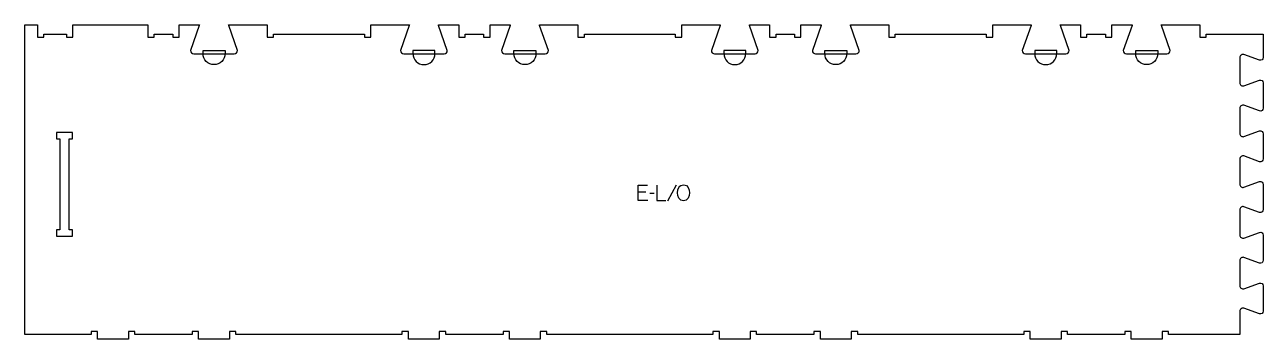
# Model space of a CAD drawing. Header units: millimetres. Extents: x -1181 to 1209, y -298 to 310.
import ezdxf

# ---------------------------------------------------------------- set-up
doc = ezdxf.new("R2010")
doc.units = ezdxf.units.MM
for name, color, linetype, true_color in [('1_ANYTOOL_1MMDEEP_LABELS_S', 2, 'Continuous', 0xffff00), ('3_ANYTOOL_CUTTHROUGH_INSID', 4, 'Continuous', 0x00ffff), ('4_ANYTOOL_CUTTHROUGH_OUTSI', 5, 'Continuous', 0x0000ff), ('5_ANYTOOL_HALF_MILL_9MM_IN', 3, 'Continuous', 0x00ff00)]:
    doc.layers.add(name, color=color, linetype=linetype, true_color=true_color)

msp = doc.modelspace()

# ---------------------------------------------------------------- linework, layer by layer
at = {"layer": '1_ANYTOOL_1MMDEEP_LABELS_S'}
for p, q in [((17.7, -13.9), (3, -13.9)), ((34.2, -16.1), (25.4, -16.2)), ((76.5, -0.5), (59.4, -31.2))]:
    msp.add_line(p, q, dxfattribs=at)
for points in [[(21.9, -30), (3, -30), (3, 0), (20.8, 0)], [(39.3, 0), (39.3, -30), (56.4, -30)]]:
    msp.add_lwpolyline(points, dxfattribs=at)
msp.add_lwpolyline([(90.9, 0.3), (93.7, 0), (96, -1.2), (99.4, -4.9), (101.4, -9.9), (102, -15.2), (101.4, -20.3), (99.3, -25.4), (97.7, -27.6), (95.7, -29.2), (93.3, -30.1), (90.6, -30.5), (87.7, -30.1), (85.2, -29.2), (83.2, -27.6), (81.6, -25.3), (79.5, -20.1), (78.9, -14.9), (79.6, -9.5), (81.7, -4.5), (83.4, -2.4), (85.5, -0.9), (88, 0)], close=True, dxfattribs=at)
at = {"layer": '3_ANYTOOL_CUTTHROUGH_INSID'}
msp.add_lwpolyline([(-1113.3, 89.1), (-1113.3, -86.4), (-1119.3, -86.4), (-1119.3, -98.9), (-1088.8, -98.9), (-1088.8, -86.4), (-1094.8, -86.4), (-1094.8, 89.1), (-1088.8, 89.1), (-1088.8, 101.6), (-1119.3, 101.6), (-1119.3, 89.1)], close=True, dxfattribs=at)
at = {"layer": '4_ANYTOOL_CUTTHROUGH_OUTSI'}
msp.add_lwpolyline([(687.2, 285.9), (687.2, 309.6), (761.4, 309.6), (761.2, 308.2), (744.3, 259.9, 0.419618), (750.5, 253.6), (828.5, 253.6, 0.419618), (834.7, 259.9), (817.8, 308.2), (817.6, 309.6), (856.7, 309.6), (856.7, 285.9, 0.414214), (857, 285.6), (869, 285.6, 0.414214), (869.2, 285.9), (869.2, 291.6), (904.7, 291.6), (904.7, 285.9, 0.414214), (905, 285.6), (917, 285.6, 0.414214), (917.2, 285.9), (917.2, 309.6), (956.3, 309.6), (956.1, 308.2), (939.2, 259.9, 0.419618), (945.4, 253.6), (1023.4, 253.6, 0.419618), (1029.7, 259.9), (1012.8, 308.2), (1012.5, 309.6), (1086.7, 309.6), (1086.7, 285.9, 0.414214), (1087, 285.6), (1099, 285.6, 0.414214), (1099.2, 285.9), (1099.2, 291.6), (1209.3, 291.6), (1209.3, 246.6, -0.501977), (1201.9, 241.1), (1172.2, 252.1, 0.503225), (1164.1, 246.1), (1164.1, 197.6, 0.503222), (1172.2, 191.6), (1201.9, 202.6, -0.501976), (1209.3, 197.1), (1209.3, 148.6, -0.501976), (1201.9, 143.1), (1172.2, 154.1, 0.503225), (1164.1, 148.1), (1164.1, 99.6, 0.503222), (1172.2, 93.6), (1201.9, 104.6, -0.501976), (1209.3, 99.1), (1209.3, 50.6, -0.501976), (1201.9, 45.1), (1172.2, 56.1, 0.503225), (1164.1, 50.1), (1164.1, 1.6, 0.503222), (1172.2, -4.4), (1201.9, 6.6, -0.501976), (1209.3, 1.1), (1209.3, -47.4, -0.501976), (1201.9, -52.9), (1172.2, -41.9, 0.503225), (1164.1, -47.9), (1164.1, -96.4, 0.503222), (1172.2, -102.4), (1201.9, -91.4, -0.501976), (1209.3, -96.9), (1209.3, -145.4, -0.501976), (1201.9, -150.9), (1172.2, -139.9, 0.503225), (1164.1, -145.9), (1164.1, -194.4, 0.503222), (1172.2, -200.4), (1201.9, -189.4, -0.501976), (1209.3, -194.9), (1209.3, -243.4, -0.501976), (1201.9, -248.9), (1172.2, -237.9, 0.503225), (1164.1, -243.9), (1164.1, -288.9), (1026.7, -288.9), (1026.7, -283.1, 0.414214), (1026.5, -282.9), (1014.5, -282.9, 0.414214), (1014.2, -283.1), (1014.2, -297.9), (954.7, -297.9), (954.7, -283.1, 0.414214), (954.5, -282.9), (942.5, -282.9, 0.414214), (942.2, -283.1), (942.2, -288.9), (831.7, -288.9), (831.7, -283.1, 0.414214), (831.5, -282.9), (819.5, -282.9, 0.414214), (819.2, -283.1), (819.2, -297.9), (759.7, -297.9), (759.7, -283.1, 0.414214), (759.5, -282.9), (747.5, -282.9, 0.414214), (747.2, -283.1), (747.2, -288.9), (426.7, -288.9), (426.7, -283.1, 0.414214), (426.5, -282.9), (414.5, -282.9, 0.414214), (414.2, -283.1), (414.2, -297.9), (354.7, -297.9), (354.7, -283.1, 0.414214), (354.5, -282.9), (342.5, -282.9, 0.414214), (342.2, -283.1), (342.2, -288.9), (231.7, -288.9), (231.7, -283.1, 0.414214), (231.5, -282.9), (219.5, -282.9, 0.414214), (219.2, -283.1), (219.2, -297.9), (159.7, -297.9), (159.7, -283.1, 0.414214), (159.5, -282.9), (147.5, -282.9, 0.414214), (147.2, -283.1), (147.2, -288.9), (-173.3, -288.9), (-173.3, -283.1, 0.414214), (-173.5, -282.9), (-185.5, -282.9, 0.414214), (-185.8, -283.1), (-185.8, -297.9), (-245.3, -297.9), (-245.3, -283.1, 0.414214), (-245.5, -282.9), (-257.5, -282.9, 0.414214), (-257.8, -283.1), (-257.8, -288.9), (-368.3, -288.9), (-368.3, -283.1, 0.414214), (-368.5, -282.9), (-380.5, -282.9, 0.414214), (-380.8, -283.1), (-380.8, -297.9), (-440.3, -297.9), (-440.3, -283.1, 0.414214), (-440.5, -282.9), (-452.5, -282.9, 0.414214), (-452.8, -283.1), (-452.8, -288.9), (-773.3, -288.9), (-773.3, -283.1, 0.414214), (-773.5, -282.9), (-785.5, -282.9, 0.414214), (-785.8, -283.1), (-785.8, -297.9), (-845.3, -297.9), (-845.3, -283.1, 0.414214), (-845.5, -282.9), (-857.5, -282.9, 0.414214), (-857.8, -283.1), (-857.8, -288.9), (-968.3, -288.9), (-968.3, -283.1, 0.414214), (-968.5, -282.9), (-980.5, -282.9, 0.414214), (-980.8, -283.1), (-980.8, -297.9), (-1040.3, -297.9), (-1040.3, -283.1, 0.414214), (-1040.5, -282.9), (-1052.5, -282.9, 0.414214), (-1052.8, -283.1), (-1052.8, -288.9), (-1180.8, -288.9), (-1180.8, 309.6), (-1156.3, 309.6), (-1156.3, 285.9, 0.414214), (-1156, 285.6), (-1144, 285.6, 0.414214), (-1143.8, 285.9), (-1143.8, 291.6), (-1100.3, 291.6), (-1100.3, 285.9, 0.414214), (-1100, 285.6), (-1088, 285.6, 0.414214), (-1087.8, 285.9), (-1087.8, 309.6), (-943.3, 309.6), (-943.3, 285.9, 0.414214), (-943, 285.6), (-931, 285.6, 0.414214), (-930.8, 285.9), (-930.8, 291.6), (-895.3, 291.6), (-895.3, 285.9, 0.414214), (-895, 285.6), (-883, 285.6, 0.414214), (-882.8, 285.9), (-882.8, 309.6), (-843.7, 309.6), (-843.9, 308.2), (-860.8, 259.9, 0.419618), (-854.6, 253.6), (-776.6, 253.6, 0.419618), (-770.3, 259.9), (-787.2, 308.2), (-787.5, 309.6), (-713.3, 309.6), (-713.3, 285.9, 0.414214), (-713, 285.6), (-701, 285.6, 0.414214), (-700.8, 285.9), (-700.8, 291.6), (-525.3, 291.6), (-525.3, 285.9, 0.414214), (-525, 285.6), (-513, 285.6, 0.414214), (-512.8, 285.9), (-512.8, 309.6), (-438.6, 309.6), (-438.8, 308.2), (-455.7, 259.9, 0.419618), (-449.5, 253.6), (-371.5, 253.6, 0.419618), (-365.3, 259.9), (-382.2, 308.2), (-382.4, 309.6), (-343.3, 309.6), (-343.3, 285.9, 0.414214), (-343, 285.6), (-331, 285.6, 0.414214), (-330.8, 285.9), (-330.8, 291.6), (-295.3, 291.6), (-295.3, 285.9, 0.414214), (-295, 285.6), (-283, 285.6, 0.414214), (-282.8, 285.9), (-282.8, 309.6), (-243.7, 309.6), (-243.9, 308.2), (-260.8, 259.9, 0.419618), (-254.6, 253.6), (-176.6, 253.6, 0.419618), (-170.3, 259.9), (-187.2, 308.2), (-187.5, 309.6), (-113.3, 309.6), (-113.3, 285.9, 0.414214), (-113, 285.6), (-101, 285.6, 0.414214), (-100.8, 285.9), (-100.8, 291.6), (74.7, 291.6), (74.7, 285.9, 0.414214), (75, 285.6), (87, 285.6, 0.414214), (87.2, 285.9), (87.2, 309.6), (161.4, 309.6), (161.2, 308.2), (144.3, 259.9, 0.419618), (150.5, 253.6), (228.5, 253.6, 0.419618), (234.7, 259.9), (217.8, 308.2), (217.6, 309.6), (256.7, 309.6), (256.7, 285.9, 0.414214), (257, 285.6), (269, 285.6, 0.414214), (269.2, 285.9), (269.2, 291.6), (304.7, 291.6), (304.7, 285.9, 0.414214), (305, 285.6), (317, 285.6, 0.414214), (317.2, 285.9), (317.2, 309.6), (356.3, 309.6), (356.1, 308.2), (339.2, 259.9, 0.419618), (345.4, 253.6), (423.4, 253.6, 0.419618), (429.7, 259.9), (412.8, 308.2), (412.5, 309.6), (486.7, 309.6), (486.7, 285.9, 0.414214), (487, 285.6), (499, 285.6, 0.414214), (499.2, 285.9), (499.2, 291.6), (674.7, 291.6), (674.7, 285.9, 0.414214), (675, 285.6), (687, 285.6, 0.414214)], format="xyb", close=True, dxfattribs=at)
at = {"layer": '5_ANYTOOL_HALF_MILL_9MM_IN'}
for points in [[(-794.3, 253.9, -1), (-836.8, 253.9), (-836.8, 260.1), (-794.3, 260.1)], [(-431.7, 253.9, 1), (-389.2, 253.9), (-389.2, 260.1), (-431.7, 260.1)], [(-194.3, 253.9, -1), (-236.8, 253.9), (-236.8, 260.1), (-194.3, 260.1)], [(168.3, 253.9, 1), (210.8, 253.9), (210.8, 260.1), (168.3, 260.1)], [(405.7, 253.9, -1), (363.2, 253.9), (363.2, 260.1), (405.7, 260.1)], [(768.3, 253.9, 1), (810.8, 253.9), (810.8, 260.1), (768.3, 260.1)], [(1005.7, 253.9, -1), (963.2, 253.9), (963.2, 260.1), (1005.7, 260.1)]]:
    msp.add_lwpolyline(points, format="xyb", close=True, dxfattribs=at)

doc.saveas('drawing.dxf')
